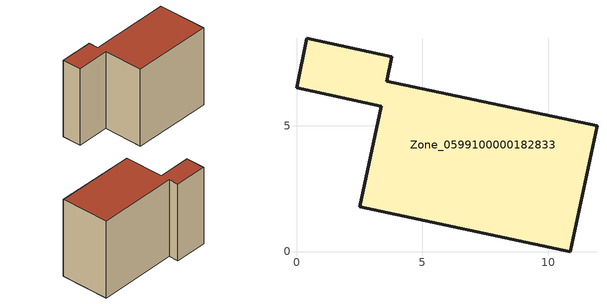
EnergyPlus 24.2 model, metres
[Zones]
Zone_0599100000182833
 floor ground (C_G): 0,6.51 0.41,8.47 3.79,7.74 3.58,6.76 11.95,5 10.88,0 2.52,1.78 3.38,5.78 z0
 wall outside (C_F): 3.58,6.76 3.79,7.74 0.41,8.47 0,6.51 3.38,5.78 2.52,1.78 10.88,0 11.95,5 3.58,6.76 z0:8.4
 roof outside (C_R): 10.88,0 11.95,5 3.58,6.76 3.79,7.74 0.41,8.47 0,6.51 3.38,5.78 2.52,1.78 z8.4
[BUILDING]
Pand.0599100000182833: North Axis=0; Terrain=City; Loads Convergence Tolerance Value=0.04; Temperature Convergence Tolerance Value=0.4; Solar Distribution=FullExterior; Maximum Number of Warmup Days=25; Minimum Number of Warmup Days=1
[Site:Location]
Rotterdam.The.Hague.AP_ZH_NLD Design_Conditions: Latitude=51.96; Longitude=4.45; Time Zone=1; Elevation=-4.5
[SITE:GROUNDTEMPERATURE:BUILDINGSURFACE]
18, 18, 18, 18, 18, 18, 18, 18, 18, 18, 18, 18
[MATERIAL] Thermal Absorptance=0.9; Solar Absorptance=0.7; Visible Absorptance=0.7
Name | Roughness | Thickness | Conductivity | Density | Specific Heat
G.TI.1975-1991 | MediumSmooth | 0.15 | 0.288461 | 540 | 1210
F.TI.1975-1991 | Rough | 0.3 | 0.230769 | 1920 | 840
R.TI.1975-1991 | MediumRough | 0.2 | 0.153846 | 1500 | 1000
[CONSTRUCTION]
C_G: G.TI.1975-1991
C_F: F.TI.1975-1991
C_R: R.TI.1975-1991
[ZONE]
Zone_0599100000182833: Type=1; Multiplier=1; Ceiling Height=Autocalculate; Volume=Autocalculate; Floor Area=autocalculate; Part of Total Floor Area=Yes
[ZONEINFILTRATION:DESIGNFLOWRATE]
Infil_Zone_0599100000182833: Zone or ZoneList or Space or SpaceList=Zone_0599100000182833; Schedule=AlwaysOn; Design Flow Rate Calculation Method=Flow/Area; Flow Rate per Floor Area=0.003; Constant Term Coefficient=1; Temperature Term Coefficient=0; Velocity Term Coefficient=0; Velocity Squared Term Coefficient=0
[HVACTEMPLATE:ZONE:IDEALLOADSAIRSYSTEM]
Zone_0599100000182833: Maximum Heating Supply Air Temperature=50; Minimum Cooling Supply Air Temperature=13; Maximum Heating Supply Air Humidity Ratio=0.0156; Minimum Cooling Supply Air Humidity Ratio=0.0077; Heating Limit=NoLimit; Cooling Limit=NoLimit; Dehumidification Control Type=ConstantSensibleHeatRatio; Cooling Sensible Heat Ratio=0.7; Dehumidification Setpoint=60; Humidification Control Type=None; Humidification Setpoint=30; Outdoor Air Method=None; Outdoor Air Flow Rate per Person=0.00944; Outdoor Air Flow Rate per Zone Floor Area=0; Outdoor Air Flow Rate per Zone=0; Demand Controlled Ventilation Type=None; Outdoor Air Economizer Type=NoEconomizer; Heat Recovery Type=None; Sensible Heat Recovery Effectiveness=0.7; Latent Heat Recovery Effectiveness=0.65
[ZONECONTROL:THERMOSTAT]
ThermostatControl_Zone_0599100000182833: Zone or ZoneList=Zone_0599100000182833; Control Type Schedule=DualSetpointControlType; Control 1=Thermostat_Zone_0599100000182833; Temperature Difference Between Cutout And Setpoint=0
[THERMOSTATSETPOINT:DUALSETPOINT]
Thermostat_Zone_0599100000182833: Heating Setpoint Temperature Schedule=HeatingSetpoint_Zone_0599100000182833; Cooling Setpoint Temperature Schedule=CoolingSetpoint_Zone_0599100000182833
[SCHEDULE:COMPACT]
HeatingSetpoint_Zone_0599100000182833: Through: 12/31, For: AllDays, Until: 24:00, 21
CoolingSetpoint_Zone_0599100000182833: Through: 12/31, For: AllDays, Until: 24:00, 24
DualSetpointControlType: Through: 12/31, For: AllDays, Until: 24:00, 4
AlwaysOn: Through: 12/31, For: AllDays, Until: 24:00, 1
